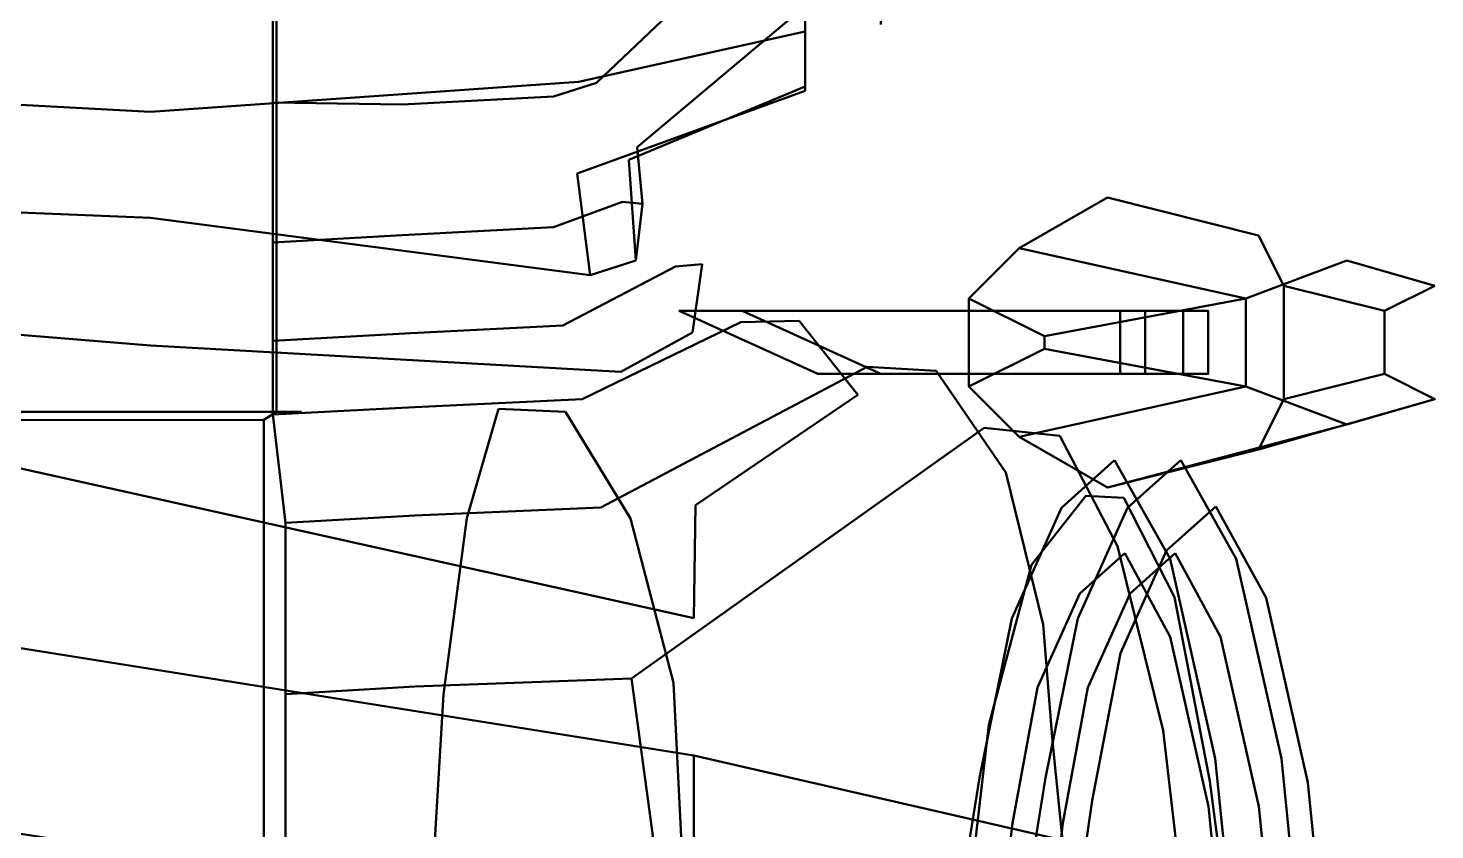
# Model space of a CAD drawing. Header units: inches. Extents: x 297.28 to 301.23, y -10.28 to -8.52.
# Drawn here: x 300.8777 to 301.2323, y -9.1298 to -8.9278 of the extents above; entities that cross this region are included whole.
import ezdxf

# ---------------------------------------------------------------- set-up
doc = ezdxf.new("R2010")
doc.units = ezdxf.units.IN
doc.header["$MEASUREMENT"] = 0
for name, color, linetype, lineweight in [('Ford-chasis', 1, 'CONTINUOUS', 50), ('Ford-Cromados', 2, 'CONTINUOUS', 50), ('Ford-Plastic-Negro-3D', 6, 'CONTINUOUS', 50)]:
    doc.layers.add(name, color=color, linetype=linetype, lineweight=lineweight)

msp = doc.modelspace()

# ---------------------------------------------------------------- linework, layer by layer
at = {"layer": 'Ford-chasis'}
for points, invisible_edges in [([(300.88944, -9.02448, 0.56165), (300.88944, -8.60856, 0.56165), (300.81959, -8.60538, 0.6442), (300.81959, -9.02448, 0.6442)], 5), ([(300.93389, -8.62761, 0.4664), (300.93389, -9.02448, 0.4664), (300.88944, -9.02448, 0.56165), (300.88944, -8.60856, 0.56165)], 5), ([(300.94659, -9.02448, 0.37115), (300.94659, -8.66571, 0.37115), (300.93389, -8.62761, 0.4664), (300.93389, -9.02448, 0.4664)], 5), ([(300.94024, -8.71651, 0.3013), (300.94024, -9.02448, 0.3013), (300.94659, -9.02448, 0.37115), (300.94659, -8.66571, 0.37115)], 4), ([(300.93389, -9.02448, 0.4664), (300.11474, -9.02131, 0.4664), (300.09569, -9.02344, 0.3521), (300.94659, -9.02448, 0.37115)], 5), ([(300.15919, -9.02448, 0.56165), (300.88944, -9.02448, 0.56165), (300.93389, -9.02448, 0.4664), (300.11474, -9.02131, 0.4664)], 5), ([(300.09251, -9.02549, 0.3013), (300.94024, -9.02448, 0.3013), (300.93706, -9.02654, 0.2505), (300.08934, -9.02755, 0.2505)], 1), ([(300.09569, -9.02344, 0.3521), (300.94659, -9.02448, 0.37115), (300.94024, -9.02448, 0.3013), (300.09251, -9.02549, 0.3013)], 5), ([(300.81959, -9.02448, 0.6442), (300.21634, -9.02448, 0.6442), (300.15919, -9.02448, 0.56165), (300.88944, -9.02448, 0.56165)], 5)]:
    msp.add_3dface(points, dxfattribs=dict(at, invisible_edges=invisible_edges))
at = {"layer": 'Ford-chasis', "linetype": 'ByBlock'}
for points, invisible_edges in [([(301.02094, -8.94162, 0.50768), (301.03655, -8.90394, 0.47593), (301.07359, -8.85376, 0.50768), (301.07359, -8.89159, 0.52661)], 1), ([(301.02094, -8.94162, 0.50768), (301.03117, -8.95781, 0.54586), (301.07359, -8.92229, 0.5553), (301.07359, -8.89159, 0.52661)], 1), ([(301.07359, -8.90231, 0.72751), (301.07359, -8.92868, 0.695), (301.09264, -8.91248, 0.6856), (301.09264, -8.88924, 0.71235)], 10), ([(300.76879, -8.94138, 0.77121), (300.76879, -8.9005, 0.80209), (300.90849, -8.90741, 0.77755), (300.90849, -8.94889, 0.74263)], 5), ([(301.01644, -8.94132, 0.7116), (301.01644, -8.91018, 0.74661), (301.07359, -8.90231, 0.72751), (301.07359, -8.92868, 0.695)], 1), ([(301.03655, -8.90394, 0.47593), (301.02094, -8.94162, 0.50768), (301.01009, -8.94499, 0.37115), (301.01009, -8.90908, 0.37115)], 5), ([(300.90849, -8.90741, 0.77755), (300.90849, -8.94889, 0.74263), (301.01644, -8.94132, 0.7116), (301.01644, -8.91018, 0.74661)], 5), ([(300.97516, -8.91041, 0.2759), (300.97199, -8.94705, 0.2759), (300.93933, -8.94656, 0.23344), (300.93933, -8.90909, 0.23344)], 1), ([(301.01009, -8.94499, 0.37115), (301.01009, -8.90908, 0.37115), (300.97516, -8.91041, 0.2759), (300.97199, -8.94705, 0.2759)], 5), ([(301.07359, -8.92229, 0.5553), (301.07359, -8.94253, 0.59975), (301.09264, -8.92559, 0.59975), (301.09264, -8.90896, 0.56462)], 10), ([(301.07359, -8.92868, 0.695), (301.07359, -8.94363, 0.6442), (301.09264, -8.92691, 0.6442), (301.09264, -8.91248, 0.6856)], 10), ([(301.02914, -8.96098, 0.59867), (301.03117, -8.95781, 0.54586), (301.07359, -8.92229, 0.5553), (301.07359, -8.94253, 0.59975)], 1), ([(301.07359, -8.94253, 0.59975), (301.07359, -8.94363, 0.6442), (301.09264, -8.92691, 0.6442), (301.09264, -8.92559, 0.59975)], 10), ([(301.01608, -8.96444, 0.64425), (301.01644, -8.94132, 0.7116), (301.07359, -8.92868, 0.695), (301.07359, -8.94363, 0.6442)], 1), ([(300.76879, -8.94138, 0.77121), (300.76879, -8.96995, 0.74796), (300.90849, -8.97564, 0.72122), (300.90849, -8.94889, 0.74263)], 5), ([(300.90849, -8.97564, 0.72122), (301.01644, -8.94132, 0.7116), (300.90849, -8.94889, 0.74263)], 9), ([(301.01608, -8.96444, 0.64425), (301.01644, -8.94132, 0.7116), (300.90849, -8.97564, 0.72122), (301.01934, -8.99009, 0.63911)], 3), ([(301.02094, -8.94162, 0.50768), (301.02752, -8.97156, 0.49417), (301.01009, -8.97799, 0.3648), (301.01009, -8.94499, 0.37115)], 5), ([(301.03252, -8.97209, 0.54183), (301.02752, -8.97156, 0.49417), (301.02094, -8.94162, 0.50768), (301.03117, -8.95781, 0.54586)], 6), ([(301.01009, -8.97799, 0.3648), (301.01009, -8.94499, 0.37115), (300.97199, -8.94705, 0.2759), (300.97199, -8.97999, 0.2759)], 5), ([(301.01608, -8.96444, 0.64425), (301.02914, -8.96098, 0.59867), (301.07359, -8.94253, 0.59975), (301.07359, -8.94363, 0.6442)], 1), ([(300.97199, -8.94705, 0.2759), (300.97199, -8.97999, 0.2759), (300.93933, -8.98185, 0.23344), (300.93933, -8.94656, 0.23344)], 1), ([(301.03252, -8.97209, 0.54183), (301.03087, -8.98638, 0.59682), (301.02914, -8.96098, 0.59867), (301.03117, -8.95781, 0.54586)], 4), ([(301.03087, -8.98638, 0.59682), (301.01934, -8.99009, 0.63911), (301.01608, -8.96444, 0.64425), (301.02914, -8.96098, 0.59867)], 4), ([(300.76879, -8.96995, 0.74796), (300.76879, -8.99647, 0.72311), (300.90849, -9.00777, 0.6837), (300.90849, -8.97564, 0.72122)], 5), ([(301.02752, -8.97156, 0.49417), (301.04087, -8.98789, 0.48708), (301.01246, -9.00271, 0.35751), (301.01009, -8.97799, 0.3648)], 5), ([(301.03252, -8.97209, 0.54183), (301.04763, -8.9873, 0.53561), (301.04087, -8.98789, 0.48708), (301.02752, -8.97156, 0.49417)], 5), ([(301.04518, -9.0045, 0.59222), (301.03087, -8.98638, 0.59682), (301.03252, -8.97209, 0.54183), (301.04763, -8.9873, 0.53561)], 5), ([(300.90849, -9.00777, 0.6837), (301.02711, -9.01442, 0.63018), (301.01934, -8.99009, 0.63911), (300.90849, -8.97564, 0.72122)], 10), ([(300.97199, -8.97999, 0.2759), (300.97412, -9.00471, 0.2759), (300.93933, -9.00657, 0.23344), (300.93933, -8.98185, 0.23344)], 1), ([(301.01246, -9.00271, 0.35751), (301.01009, -8.97799, 0.3648), (300.97199, -8.97999, 0.2759), (300.97412, -9.00471, 0.2759)], 5), ([(301.01934, -8.99009, 0.63911), (301.02711, -9.01442, 0.63018), (301.04518, -9.0045, 0.59222), (301.03087, -8.98638, 0.59682)], 5), ([(301.04763, -8.9873, 0.53561), (301.07204, -9.00152, 0.52946), (301.05738, -9.00186, 0.48063), (301.04087, -8.98789, 0.48708)], 5), ([(301.08682, -9.02021, 0.58544), (301.04518, -9.0045, 0.59222), (301.04763, -8.9873, 0.53561), (301.07204, -9.00152, 0.52946)], 5), ([(301.04087, -8.98789, 0.48708), (301.05738, -9.00186, 0.48063), (301.01733, -9.02131, 0.34656), (301.01246, -9.00271, 0.35751)], 5), ([(300.76879, -8.99647, 0.72311), (300.81522, -9.02536, 0.69764), (300.81522, -9.02536, 0.69764), (300.90849, -9.00777, 0.6837)], 5), ([(301.05738, -9.00186, 0.48063), (301.08921, -9.01316, 0.47479), (301.02207, -9.0486, 0.33574), (301.01733, -9.02131, 0.34656)], 5), ([(301.07204, -9.00152, 0.52946), (301.10659, -9.01414, 0.52185), (301.08921, -9.01316, 0.47479), (301.05738, -9.00186, 0.48063)], 5), ([(301.12417, -9.03977, 0.57459), (301.08682, -9.02021, 0.58544), (301.07204, -9.00152, 0.52946), (301.10659, -9.01414, 0.52185)], 5), ([(300.97412, -9.00471, 0.2759), (300.97516, -9.02332, 0.2759), (300.93933, -9.02517, 0.23344), (300.93933, -9.00657, 0.23344)], 1), ([(301.01733, -9.02131, 0.34656), (301.01246, -9.00271, 0.35751), (300.97412, -9.00471, 0.2759), (300.97516, -9.02332, 0.2759)], 5), ([(301.02711, -9.01442, 0.63018), (301.04593, -9.04802, 0.62867), (301.08682, -9.02021, 0.58544), (301.04518, -9.0045, 0.59222)], 5), ([(301.04593, -9.04802, 0.62867), (300.81522, -9.02536, 0.69764), (300.90849, -9.00777, 0.6837), (301.02711, -9.01442, 0.63018)], 11), ([(301.08921, -9.01316, 0.47479), (301.11872, -9.0285, 0.46896), (301.02981, -9.09174, 0.32744), (301.02207, -9.0486, 0.33574)], 5), ([(301.10659, -9.01414, 0.52185), (301.13776, -9.03058, 0.51398), (301.11872, -9.0285, 0.46896), (301.08921, -9.01316, 0.47479)], 5), ([(301.15233, -9.05839, 0.56443), (301.12417, -9.03977, 0.57459), (301.10659, -9.01414, 0.52185), (301.13776, -9.03058, 0.51398)], 5), ([(301.02207, -9.0486, 0.33574), (301.01733, -9.02131, 0.34656), (300.97516, -9.02332, 0.2759), (300.97516, -9.05061, 0.2759)], 5), ([(301.04593, -9.04802, 0.62867), (301.13355, -9.07813, 0.61544), (301.12417, -9.03977, 0.57459), (301.08682, -9.02021, 0.58544)], 5), ([(300.81522, -9.02536, 0.69764), (301.04548, -9.0765, 0.65419), (301.04593, -9.04802, 0.62867), (300.81522, -9.02536, 0.69764)], 4), ([(300.81522, -9.07441, 0.7215), (301.04546, -9.11111, 0.674), (301.04548, -9.0765, 0.65419), (300.81522, -9.02536, 0.69764)], 10), ([(300.97516, -9.02332, 0.2759), (300.97516, -9.05061, 0.2759), (300.94251, -9.05246, 0.23344), (300.93933, -9.02517, 0.23344)], 1), ([(301.11872, -9.0285, 0.46896), (301.14433, -9.04567, 0.46322), (301.13064, -9.06306, 0.41918), (301.02981, -9.09174, 0.32744)], 5), ([(301.11872, -9.0285, 0.46896), (301.14433, -9.04567, 0.46322), (301.1539, -9.04617, 0.50715), (301.13776, -9.03058, 0.51398)], 5), ([(301.1539, -9.04617, 0.50715), (301.13776, -9.03058, 0.51398), (301.15233, -9.05839, 0.56443), (301.1667, -9.07122, 0.5577)], 5), ([(301.13355, -9.07813, 0.61544), (301.16383, -9.10478, 0.60535), (301.15233, -9.05839, 0.56443), (301.12417, -9.03977, 0.57459)], 5), ([(301.13596, -9.10747, 0.63105), (301.04548, -9.0765, 0.65419), (301.04593, -9.04802, 0.62867), (301.13355, -9.07813, 0.61544)], 5), ([(300.97516, -9.05061, 0.2759), (300.97516, -9.09375, 0.2759), (300.94251, -9.09561, 0.23344), (300.94251, -9.05246, 0.23344)], 1), ([(301.02981, -9.09174, 0.32744), (301.02207, -9.0486, 0.33574), (300.97516, -9.05061, 0.2759), (300.97516, -9.09375, 0.2759)], 5), ([(301.15233, -9.05839, 0.56443), (301.1667, -9.07122, 0.5577), (301.17556, -9.11757, 0.59478), (301.16383, -9.10478, 0.60535)], 5), ([(301.02981, -9.09174, 0.32744), (301.13064, -9.06306, 0.41918), (301.11989, -9.10342, 0.38511)], 9), ([(301.04546, -9.1574, 0.68949), (300.81522, -9.12137, 0.7389), (300.81522, -9.07441, 0.7215), (301.04546, -9.11111, 0.674)], 2), ([(301.13596, -9.10747, 0.63105), (301.13846, -9.13245, 0.64192), (301.04546, -9.11111, 0.674), (301.04548, -9.0765, 0.65419)], 12), ([(301.16383, -9.10478, 0.60535), (301.13596, -9.10747, 0.63105), (301.13355, -9.07813, 0.61544)], 9), ([(300.97516, -9.09375, 0.2759), (300.97516, -9.16139, 0.2759), (300.94251, -9.16101, 0.23344), (300.94251, -9.09561, 0.23344)], 1), ([(301.03866, -9.15704, 0.32035), (301.02981, -9.09174, 0.32744), (300.97516, -9.09375, 0.2759), (300.97516, -9.16139, 0.2759)], 4), ([(301.11989, -9.10342, 0.38511), (301.11326, -9.16015, 0.36228), (301.03866, -9.15704, 0.32035), (301.02981, -9.09174, 0.32744)], 10), ([(301.13596, -9.10747, 0.63105), (301.16383, -9.10478, 0.60535), (301.16878, -9.14724, 0.6247), (301.13846, -9.13245, 0.64192)], 5), ([(301.16878, -9.14724, 0.6247), (301.18093, -9.15746, 0.61281), (301.17556, -9.11757, 0.59478), (301.16383, -9.10478, 0.60535)], 5), ([(301.14076, -9.18159, 0.65645), (301.04546, -9.1574, 0.68949), (301.04546, -9.11111, 0.674), (301.13846, -9.13245, 0.64192)], 1), ([(300.81522, -9.19595, 0.76453), (301.04546, -9.21913, 0.70529), (301.04546, -9.1574, 0.68949), (300.81522, -9.12137, 0.7389)], 10)]:
    msp.add_3dface(points, dxfattribs=dict(at, invisible_edges=invisible_edges))
at = {"layer": 'Ford-chasis'}
msp.add_3dface([(300.08934, -9.02755, 0.2505), (300.08934, -9.76437, 0.2505), (300.93706, -9.76538, 0.2505), (300.93706, -9.02654, 0.2505)], dxfattribs=at)
at = {"layer": 'Ford-Cromados'}
for points, invisible_edges in [([(301.14979, -8.97051, 0.4572), (301.21011, -8.98638, 0.4445), (301.18471, -8.99591, 0.37783), (301.12756, -8.98321, 0.38418)], 1), ([(301.23234, -8.99273, 0.60325), (301.18789, -8.98003, 0.61595), (301.14979, -8.97051, 0.4572), (301.21011, -8.98638, 0.4445)], 5), ([(301.19424, -8.99273, 0.64135), (301.21964, -8.99908, 0.635), (301.23234, -8.99273, 0.60325), (301.18789, -8.98003, 0.61595)], 4), ([(301.21011, -9.02766, 0.4445), (301.21011, -8.98638, 0.4445), (301.18471, -8.99591, 0.37783), (301.18471, -9.01813, 0.37783)], 1), ([(301.23234, -8.99273, 0.60325), (301.23234, -9.02131, 0.60325), (301.21011, -9.02766, 0.4445), (301.21011, -8.98638, 0.4445)], 5), ([(301.21964, -9.01496, 0.635), (301.21964, -8.99908, 0.635), (301.23234, -8.99273, 0.60325), (301.23234, -9.02131, 0.60325)], 4), ([(301.15419, -9.06011, 0.4965), (301.1516, -9.03666, 0.4982), (301.13818, -9.04866, 0.43783), (301.1428, -9.07029, 0.44763)], 5), ([(301.1516, -9.03666, 0.4982), (301.16826, -9.03666, 0.4982), (301.15483, -9.04866, 0.43783), (301.13818, -9.04866, 0.43783)], 5), ([(301.16558, -9.06155, 0.56016), (301.16557, -9.08124, 0.54719), (301.15419, -9.06011, 0.4965), (301.1516, -9.03666, 0.4982)], 5), ([(301.18223, -9.06155, 0.56016), (301.16558, -9.06155, 0.56016), (301.1516, -9.03666, 0.4982), (301.16826, -9.03666, 0.4982)], 5), ([(301.1771, -9.04838, 0.49735), (301.16826, -9.03666, 0.4982), (301.15483, -9.04866, 0.43783), (301.16469, -9.05947, 0.44273)], 5), ([(301.18223, -9.06155, 0.56016), (301.18978, -9.0714, 0.55367), (301.1771, -9.04838, 0.49735), (301.16826, -9.03666, 0.4982)], 5), ([(301.12564, -9.07657, 0.39603), (301.13215, -9.09399, 0.41311), (301.1428, -9.07029, 0.44763), (301.13818, -9.04866, 0.43783)], 5), ([(301.15483, -9.04866, 0.43783), (301.13818, -9.04866, 0.43783), (301.12564, -9.07657, 0.39603), (301.14229, -9.07657, 0.39603)], 5), ([(301.15483, -9.04866, 0.43783), (301.16469, -9.05947, 0.44273), (301.15309, -9.08528, 0.40457), (301.14229, -9.07657, 0.39603)], 5), ([(301.16689, -9.06011, 0.4965), (301.1771, -9.04838, 0.49735), (301.16469, -9.05947, 0.44273), (301.1555, -9.07029, 0.44763)], 5), ([(301.18978, -9.0714, 0.55367), (301.17827, -9.08124, 0.54719), (301.16689, -9.06011, 0.4965), (301.1771, -9.04838, 0.49735)], 5), ([(301.15419, -9.06011, 0.4965), (301.16689, -9.06011, 0.4965), (301.1555, -9.07029, 0.44763), (301.1428, -9.07029, 0.44763)], 5), ([(301.16469, -9.05947, 0.44273), (301.1555, -9.07029, 0.44763), (301.14485, -9.09399, 0.41311), (301.15309, -9.08528, 0.40457)], 5), ([(301.17827, -9.08124, 0.54719), (301.16557, -9.08124, 0.54719), (301.15419, -9.06011, 0.4965), (301.16689, -9.06011, 0.4965)], 5), ([(301.17526, -9.12397, 0.58473), (301.17698, -9.11188, 0.60438), (301.16558, -9.06155, 0.56016), (301.16557, -9.08124, 0.54719)], 5), ([(301.17698, -9.11188, 0.60438), (301.19363, -9.11188, 0.60438), (301.18223, -9.06155, 0.56016), (301.16558, -9.06155, 0.56016)], 5), ([(301.20032, -9.11793, 0.59455), (301.19363, -9.11188, 0.60438), (301.18223, -9.06155, 0.56016), (301.18978, -9.0714, 0.55367)], 5), ([(301.1555, -9.07029, 0.44763), (301.1428, -9.07029, 0.44763), (301.13215, -9.09399, 0.41311), (301.14485, -9.09399, 0.41311)], 5), ([(301.18796, -9.12397, 0.58473), (301.20032, -9.11793, 0.59455), (301.18978, -9.0714, 0.55367), (301.17827, -9.08124, 0.54719)], 5), ([(301.12584, -9.12812, 0.39143), (301.11755, -9.11677, 0.37051), (301.12564, -9.07657, 0.39603), (301.13215, -9.09399, 0.41311)], 5), ([(301.12564, -9.07657, 0.39603), (301.14229, -9.07657, 0.39603), (301.1342, -9.11677, 0.37051), (301.11755, -9.11677, 0.37051)], 5), ([(301.15309, -9.08528, 0.40457), (301.14229, -9.07657, 0.39603), (301.1342, -9.11677, 0.37051), (301.14589, -9.12244, 0.38097)], 5), ([(301.17526, -9.12397, 0.58473), (301.18796, -9.12397, 0.58473), (301.17827, -9.08124, 0.54719), (301.16557, -9.08124, 0.54719)], 5), ([(301.14485, -9.09399, 0.41311), (301.15309, -9.08528, 0.40457), (301.14589, -9.12244, 0.38097), (301.13854, -9.12812, 0.39143)], 5), ([(301.13215, -9.09399, 0.41311), (301.14485, -9.09399, 0.41311), (301.13854, -9.12812, 0.39143), (301.12584, -9.12812, 0.39143)], 5), ([(301.1805, -9.1468, 0.61838), (301.17818, -9.15362, 0.59662), (301.17526, -9.12397, 0.58473), (301.17698, -9.11188, 0.60438)], 5), ([(301.19716, -9.1468, 0.61838), (301.1805, -9.1468, 0.61838), (301.17698, -9.11188, 0.60438), (301.19363, -9.11188, 0.60438)], 5), ([(301.19716, -9.1468, 0.61838), (301.20354, -9.15021, 0.6075), (301.20032, -9.11793, 0.59455), (301.19363, -9.11188, 0.60438)], 5), ([(301.1342, -9.11677, 0.37051), (301.11755, -9.11677, 0.37051), (301.11129, -9.15508, 0.35621), (301.12794, -9.15508, 0.35621)], 5), ([(301.11755, -9.11677, 0.37051), (301.12584, -9.12812, 0.39143), (301.12209, -9.16065, 0.37929), (301.11129, -9.15508, 0.35621)], 5), ([(301.1342, -9.11677, 0.37051), (301.14589, -9.12244, 0.38097), (301.14089, -9.15787, 0.36775), (301.12794, -9.15508, 0.35621)], 5), ([(301.20354, -9.15021, 0.6075), (301.19088, -9.15362, 0.59662), (301.18796, -9.12397, 0.58473), (301.20032, -9.11793, 0.59455)], 5), ([(301.14589, -9.12244, 0.38097), (301.13854, -9.12812, 0.39143), (301.13479, -9.16065, 0.37929), (301.14089, -9.15787, 0.36775)], 5), ([(301.19088, -9.15362, 0.59662), (301.17818, -9.15362, 0.59662), (301.17526, -9.12397, 0.58473), (301.18796, -9.12397, 0.58473)], 5), ([(301.13854, -9.12812, 0.39143), (301.12584, -9.12812, 0.39143), (301.12209, -9.16065, 0.37929), (301.13479, -9.16065, 0.37929)], 5)]:
    msp.add_3dface(points, dxfattribs=dict(at, invisible_edges=invisible_edges))
for points in [[(301.18471, -8.99591, 0.37783), (301.12756, -8.98321, 0.38418), (301.11486, -8.99591, 0.3683), (301.13391, -9.00543, 0.35878)], [(301.19424, -8.99273, 0.64135), (301.19424, -9.02131, 0.64135), (301.21964, -9.01496, 0.635), (301.21964, -8.99908, 0.635)], [(301.13391, -9.00861, 0.35878), (301.13391, -9.00543, 0.35878), (301.11486, -8.99591, 0.3683), (301.11486, -9.01813, 0.3683)], [(301.18471, -8.99591, 0.37783), (301.18471, -9.01813, 0.37783), (301.13391, -9.00861, 0.35878), (301.13391, -9.00543, 0.35878)], [(301.15931, -8.99908, 0.42228), (301.04184, -8.99908, 0.42228), (301.07676, -9.01496, 0.42228), (301.15931, -9.01496, 0.42228)], [(301.15296, -8.99908, 0.40323), (301.15296, -9.01496, 0.40323), (301.07676, -9.01496, 0.40323), (301.04184, -8.99908, 0.40323)], [(301.15931, -8.99908, 0.42228), (301.04184, -8.99908, 0.42228), (301.04184, -8.99908, 0.40323), (301.15296, -8.99908, 0.40323)], [(301.17519, -8.99908, 0.4826), (301.05771, -8.99908, 0.4826), (301.05771, -8.99908, 0.46355), (301.16884, -8.99908, 0.46355)], [(301.16884, -8.99908, 0.46355), (301.16884, -9.01496, 0.46355), (301.09264, -9.01496, 0.46355), (301.05771, -8.99908, 0.46355)], [(301.09264, -9.01496, 0.4826), (301.17519, -9.01496, 0.4826), (301.17519, -8.99908, 0.4826), (301.05771, -8.99908, 0.4826)], [(301.18471, -9.01813, 0.37783), (301.12756, -9.03083, 0.38418), (301.11486, -9.01813, 0.3683), (301.13391, -9.00861, 0.35878)], [(301.15931, -9.01496, 0.42228), (301.07676, -9.01496, 0.42228), (301.07676, -9.01496, 0.40323), (301.15296, -9.01496, 0.40323)], [(301.17519, -9.01496, 0.4826), (301.09264, -9.01496, 0.4826), (301.09264, -9.01496, 0.46355), (301.16884, -9.01496, 0.46355)], [(301.19424, -9.02131, 0.64135), (301.21964, -9.01496, 0.635), (301.23234, -9.02131, 0.60325), (301.18789, -9.03401, 0.61595)], [(301.14979, -9.04353, 0.4572), (301.21011, -9.02766, 0.4445), (301.18471, -9.01813, 0.37783), (301.12756, -9.03083, 0.38418)], [(301.23234, -9.02131, 0.60325), (301.18789, -9.03401, 0.61595), (301.14979, -9.04353, 0.4572), (301.21011, -9.02766, 0.4445)]]:
    msp.add_3dface(points, dxfattribs=at)
at = {"layer": 'Ford-Plastic-Negro-3D'}
for points, invisible_edges in [([(301.02951, -9.05142, 0.57364), (300.98826, -9.05127, 0.40179), (300.99627, -9.02375, 0.45606), (301.01313, -9.02447, 0.5045)], 1), ([(300.99627, -9.02375, 0.45606), (301.14433, -9.04567, 0.46322), (301.13064, -9.06306, 0.41918), (300.98826, -9.05127, 0.40179)], 5), ([(301.1539, -9.04617, 0.50715), (301.01313, -9.02447, 0.5045), (300.99627, -9.02375, 0.45606), (301.14433, -9.04567, 0.46322)], 5), ([(301.02951, -9.05142, 0.57364), (301.1667, -9.07122, 0.5577), (301.1539, -9.04617, 0.50715), (301.01313, -9.02447, 0.5045)], 5), ([(301.13064, -9.06306, 0.41918), (300.98826, -9.05127, 0.40179), (300.98241, -9.09573, 0.37172), (301.11989, -9.10342, 0.38511)], 5), ([(300.98241, -9.09573, 0.37172), (301.0404, -9.09277, 0.60886), (301.02951, -9.05142, 0.57364), (300.98826, -9.05127, 0.40179)], 5), ([(301.17556, -9.11757, 0.59478), (301.0404, -9.09277, 0.60886), (301.02951, -9.05142, 0.57364), (301.1667, -9.07122, 0.5577)], 5), ([(301.04231, -9.13157, 0.62958), (300.97932, -9.14716, 0.35024), (300.98241, -9.09573, 0.37172), (301.0404, -9.09277, 0.60886)], 5), ([(301.04231, -9.13157, 0.62958), (301.18093, -9.15746, 0.61281), (301.17556, -9.11757, 0.59478), (301.0404, -9.09277, 0.60886)], 5), ([(300.98241, -9.09573, 0.37172), (301.11989, -9.10342, 0.38511), (301.11326, -9.16015, 0.36228), (300.97932, -9.14716, 0.35024)], 5)]:
    msp.add_3dface(points, dxfattribs=dict(at, invisible_edges=invisible_edges))

doc.saveas('drawing.dxf')
